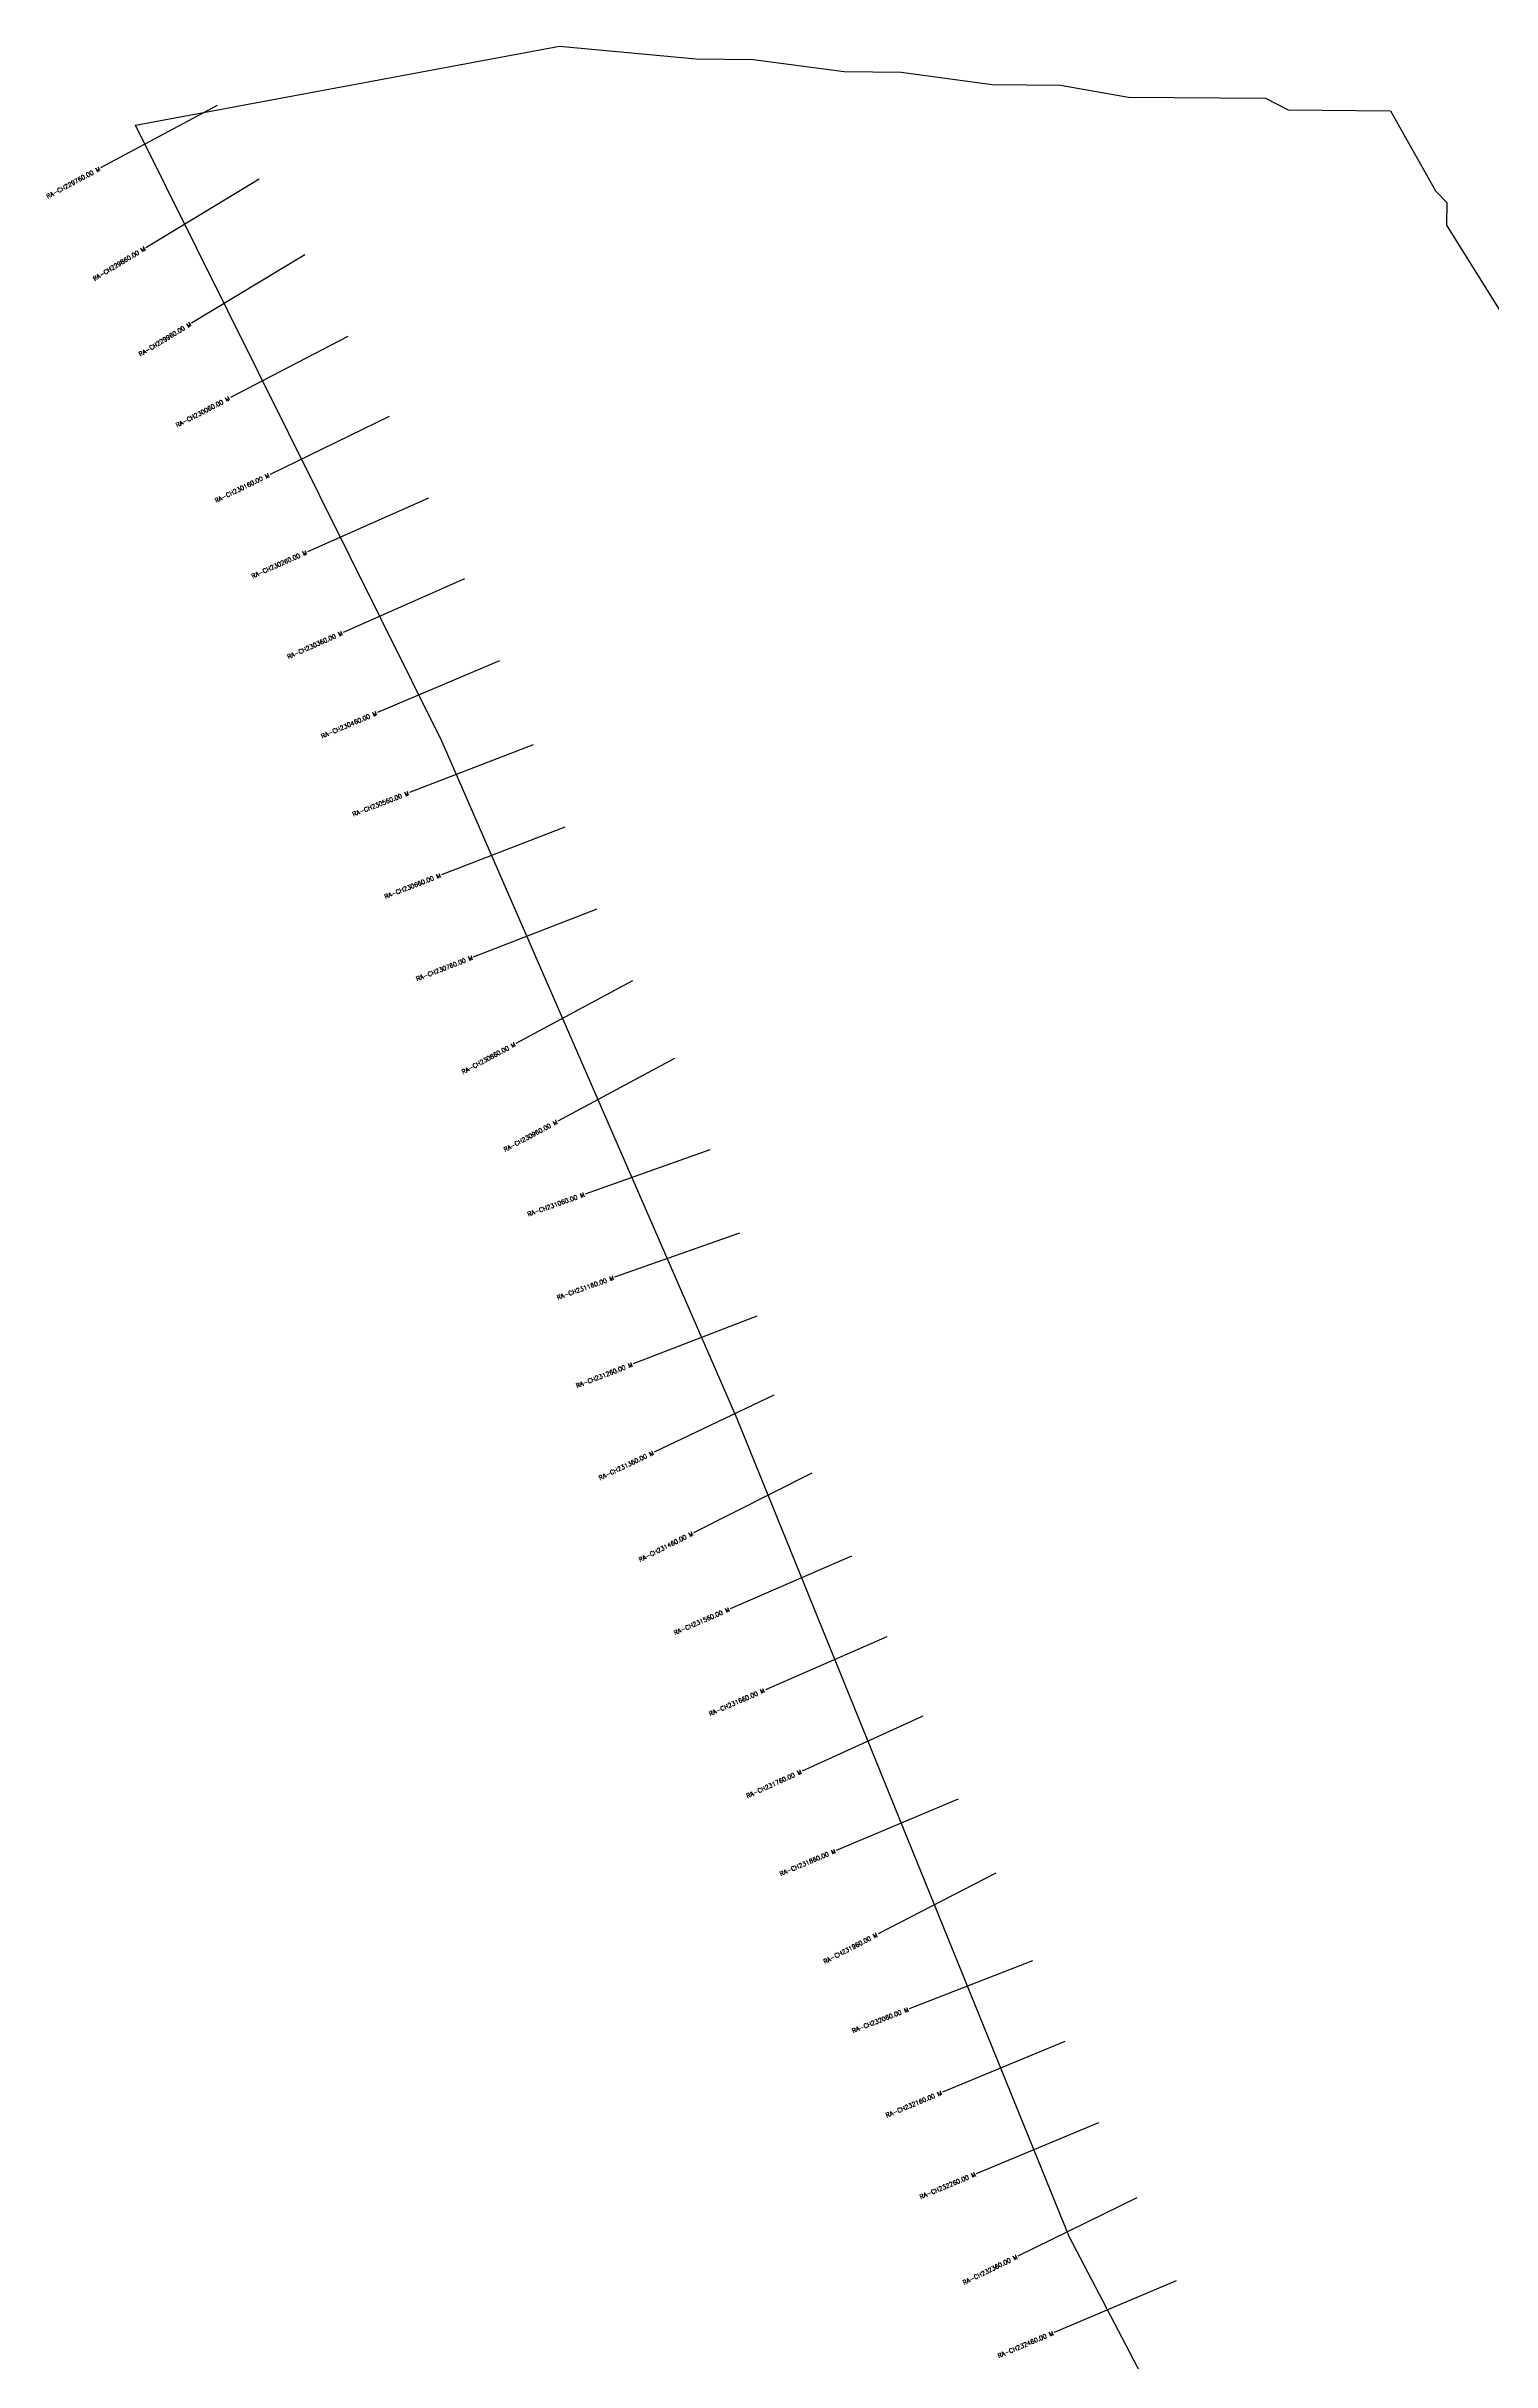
# Model space of a CAD drawing. Header units: metres. Extents: x 278624 to 285174, y 2052055 to 2057200.
# Drawn here: x 278624 to 280262, y 2054576 to 2057200 of the extents above; entities that cross this region are included whole.
import ezdxf
from ezdxf.enums import TextEntityAlignment as Align

# ---------------------------------------------------------------- set-up
doc = ezdxf.new("R2010")
doc.units = ezdxf.units.M
doc.header["$MEASUREMENT"] = 0
for name, color, linetype in [('CS', 134, 'Continuous'), ('CSMark', 6, 'Continuous'), ('VILLAGE BOUNDRY', 10, 'Continuous')]:
    doc.layers.add(name, color=color, linetype=linetype)
doc.styles.get("Standard").update_dxf_attribs({"font": 'simplex.shx'})

msp = doc.modelspace()

# ---------------------------------------------------------------- linework, layer by layer
at = {"layer": 'CS'}
for p, q in [((278817.9, 2057133), (278685.6, 2057062.2)), ((278865.4, 2057049.5), (278737, 2056971.9)), ((278917.1, 2056963.9), (278788.7, 2056886.3)), ((278965.9, 2056871.1), (278832.8, 2056802)), ((279012.7, 2056780.5), (278877.7, 2056715)), ((279057.4, 2056688.1), (278920.2, 2056627.3)), ((279097.9, 2056596.7), (278960.7, 2056535.9)), ((279137.6, 2056503.6), (278999.5, 2056445)), ((279175.7, 2056408.6), (279035.8, 2056354.4)), ((279211.8, 2056315.3), (279071.9, 2056261.2)), ((279247.9, 2056222.1), (279108, 2056167.9)), ((279288.4, 2056141.1), (279156.3, 2056070)), ((279335.8, 2056053.1), (279203.8, 2055981.9)), ((279376.1, 2055949.3), (279234.7, 2055899.2)), ((279409.5, 2055855), (279268.1, 2055805)), ((279429.1, 2055760.8), (279289.1, 2055706.8)), ((279448.4, 2055671.5), (279313, 2055606.9)), ((279491.5, 2055583.1), (279357.6, 2055515.5)), ((279536.6, 2055489.1), (279399, 2055429.4)), ((279576.5, 2055397.4), (279438.9, 2055337.6)), ((279617.2, 2055307.5), (279480.7, 2055245.4)), ((279657.5, 2055213.6), (279519.2, 2055155.5)), ((279699.9, 2055129.7), (279566.6, 2055060.8)), ((279741.7, 2055030.2), (279601.9, 2054975.9)), ((279778.1, 2054938.9), (279639.6, 2054881.4)), ((279816.4, 2054846.6), (279677.9, 2054789.1)), ((279859.7, 2054761.8), (279725.1, 2054695.6)), ((279904.2, 2054667.5), (279766, 2054609.2))]:
    msp.add_line(p, q, dxfattribs=at)
at = {"layer": 'VILLAGE BOUNDRY', "flags": 128}
msp.add_lwpolyline([(279942.1, 2054413.9), (279783.2, 2054717.8), (279407, 2055644.7), (279072.9, 2056411.9), (278725.4, 2057110.6), (279205.7, 2057200.1), (279360.5, 2057185.8), (279425, 2057185.2), (279528.1, 2057171.4), (279592.6, 2057170.8), (279695.8, 2057156.9), (279773.2, 2057156.2), (279850.5, 2057142.6), (280005.4, 2057141.2), (280031.1, 2057128.1), (280147.2, 2057127.1), (280198, 2057036.2), (280210.8, 2057023.2), (280210.6, 2056997.4), (280299.6, 2056854.7)], dxfattribs=at)

# ---------------------------------------------------------------- texts
at = {"layer": 'CSMark'}
for s, rotation, p in [('RA-CH229760.00 M', 28.1504, (278684.8, 2057061.7)), ('RA-CH229860.00 M', 31.1493, (278736.1, 2056971.4)), ('RA-CH229960.00 M', 31.1493, (278787.9, 2056885.8)), ('RA-CH230060.00 M', 27.4276, (278831.9, 2056801.6)), ('RA-CH230160.00 M', 25.8738, (278876.8, 2056714.6)), ('RA-CH230260.00 M', 23.8966, (278919.3, 2056626.9)), ('RA-CH230360.00 M', 23.8966, (278959.8, 2056535.5)), ('RA-CH230460.00 M', 23.0183, (278998.6, 2056444.6)), ('RA-CH230560.00 M', 21.1616, (279034.9, 2056354.1)), ('RA-CH230660.00 M', 21.1616, (279071, 2056260.8)), ('RA-CH230760.00 M', 21.1616, (279107.1, 2056167.6)), ('RA-CH230860.00 M', 28.3199, (279155.4, 2056069.5)), ('RA-CH230960.00 M', 28.3199, (279202.9, 2055981.5)), ('RA-CH231060.00 M', 19.4837, (279233.8, 2055898.9)), ('RA-CH231160.00 M', 19.4837, (279267.1, 2055804.6)), ('RA-CH231260.00 M', 21.1034, (279288.2, 2055706.4)), ('RA-CH231360.00 M', 25.5121, (279312.1, 2055606.5)), ('RA-CH231460.00 M', 26.7823, (279356.7, 2055515.1)), ('RA-CH231560.00 M', 23.4622, (279398.1, 2055429)), ('RA-CH231660.00 M', 23.4622, (279437.9, 2055337.2)), ('RA-CH231760.00 M', 24.4588, (279479.7, 2055245)), ('RA-CH231860.00 M', 22.803, (279518.3, 2055155.1)), ('RA-CH231960.00 M', 27.3482, (279565.7, 2055060.3)), ('RA-CH232060.00 M', 21.2358, (279600.9, 2054975.5)), ('RA-CH232160.00 M', 22.5405, (279638.6, 2054881)), ('RA-CH232260.00 M', 22.5405, (279677, 2054788.7)), ('RA-CH232360.00 M', 26.1576, (279724.2, 2054695.2)), ('RA-CH232460.00 M', 22.8616, (279765.1, 2054608.8))]:
    msp.add_text(s, height=5, rotation=rotation, dxfattribs=at).set_placement(p, align=Align.MIDDLE_RIGHT)

doc.saveas('drawing.dxf')
